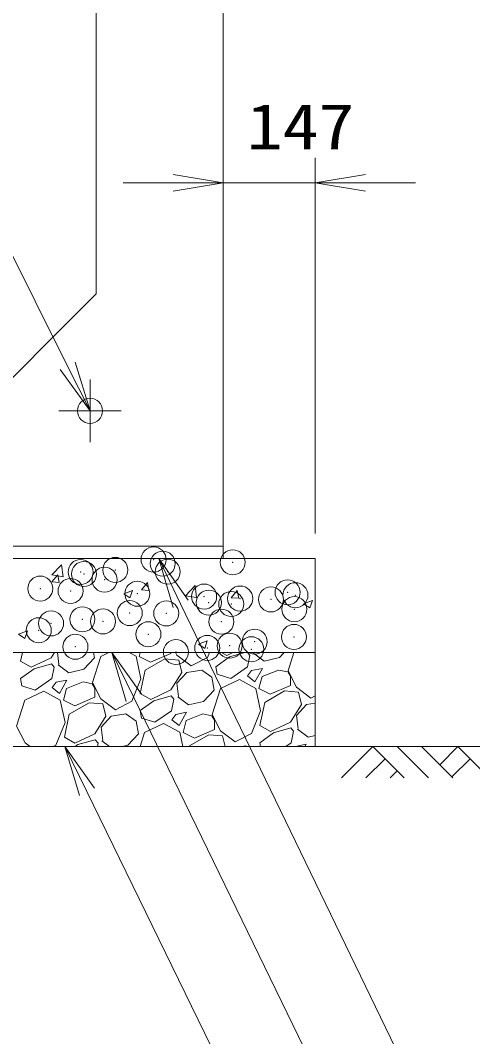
# Model space of a CAD drawing. Units: millimetres at full size; details may follow other scales. Extents: x -112800 to -79200, y 0 to 23760.
# Drawn here: x -88721 to -87998, y 6271 to 7893 of the extents above; entities that cross this region are included whole.
import ezdxf
from ezdxf.enums import TextEntityAlignment as Align

# ---------------------------------------------------------------- set-up
doc = ezdxf.new("R2010")
doc.units = ezdxf.units.MM
doc.header["$LTSCALE"] = 80.0044
doc.header["$PDMODE"] = 32
doc.header["$PDSIZE"] = 40
doc.linetypes.add('CHAIN', pattern=[18.5, 12, -1.5, 3.5, -1.5])
for name, color, linetype, lineweight in [('0_2', 4, 'Continuous', 13), ('寸法', 6, 'Continuous', 13), ('ﾊｯﾁﾝｸﾞ', 4, 'Continuous', 9)]:
    doc.layers.add(name, color=color, linetype=linetype, lineweight=lineweight)
doc.styles.add('ＭＳ ゴシック', font='')
doc.styles.get('ＭＳ ゴシック').set_extended_font_data('MS Gothic')

# ---------------------------------------------------------------- blocks, each defined once
blk = doc.blocks.new('open_arrow')
at = {"color": 0, "linetype": 'Continuous', "lineweight": -2}
blk.add_lwpolyline([(7.5, 1.25), (0, 0), (7.5, -1.25)], dxfattribs=at)

msp = doc.modelspace()

# ---------------------------------------------------------------- linework, layer by layer
at = {"layer": '0_2', "color": 2, "linetype": 'CHAIN'}
for p, q in [((-88610, 7220), (-88610, 7320)), ((-88560, 7270), (-88660, 7270))]:
    msp.add_line(p, q, dxfattribs=at)
at = {"layer": '0_2', "color": 3}
for points in [[(-92003, 7054), (-88397, 7054), (-88397, 9510), (-92003, 9510)], [(-91600, 7257), (-88800, 7257), (-88600, 7457), (-88600, 9107), (-88800, 9307), (-91600, 9307), (-91800, 9107), (-91800, 7457)]]:
    msp.add_lwpolyline(points, close=True, dxfattribs=at)
at = {"layer": '0_2'}
msp.add_lwpolyline([(-88250, 6734), (-87797, 6734), (-87797, 8734)], dxfattribs=at)
at = {"layer": '0_2', "color": 7}
for points in [[(-88397, 7054), (-90550, 7054), (-90550, 7034), (-88397, 7034)], [(-92150, 7034), (-92150, 6884), (-91900, 6884), (-91900, 6301), (-90400, 6301), (-90400, 6884), (-88250, 6884), (-88250, 7034), (-90550, 7034), (-90550, 6451), (-91750, 6451), (-91750, 7034)], [(-90400, 6884), (-88250, 6884), (-88250, 6734), (-90400, 6734)]]:
    msp.add_lwpolyline(points, close=True, dxfattribs=at)
at = {"layer": '0_2', "color": 3}
msp.add_circle((-88610, 7270), 20, dxfattribs=at)
at = {"layer": '寸法'}
for p, q in [((-88397, 7094), (-88397, 7674)), ((-88250, 7074), (-88250, 7674)), ((-88557, 7634), (-88090, 7634))]:
    msp.add_line(p, q, dxfattribs=at)
for points in [[(-88610, 7270), (-88645.78, 7341.55), (-88905, 7860), (-89678.33, 7860)], [(-88500, 7034), (-88465.16, 6961.99), (-88050, 6104), (-87356.67, 6104)], [(-88575, 6884), (-88540.02, 6812.05), (-88050, 5804), (-87016.67, 5804)], [(-88650, 6734), (-88614.93, 6662.1), (-88050, 5504), (-87596.67, 5504)]]:
    msp.add_lwpolyline(points, dxfattribs=at)
at = {"layer": 'ﾊｯﾁﾝｸﾞ'}
for p, q in [((-88670.89, 7007.93), (-88655.31, 7024.17)), ((-88653.13, 7005.15), (-88655.33, 7024.14)), ((-88671.12, 6996.76), (-88661.48, 7008.25)), ((-88671.12, 6996.76), (-88659.17, 6995.72)), ((-88670.91, 7007.9), (-88653.12, 7005.15)), ((-88659.17, 6995.72), (-88661.48, 7008.25)), ((-88527.67, 6984.21), (-88518.03, 6995.7)), ((-88515.72, 6983.17), (-88518.03, 6995.7)), ((-88556.05, 6977.93), (-88542.05, 6983.3)), ((-88546.11, 6971.22), (-88542.05, 6983.3)), ((-88527.67, 6984.21), (-88515.72, 6983.17)), ((-88457.44, 6974.83), (-88441.86, 6991.06)), ((-88439.68, 6972.04), (-88441.89, 6991.04)), ((-88384.22, 6971.66), (-88374.58, 6983.15)), ((-88372.26, 6970.62), (-88374.58, 6983.15)), ((-88556.05, 6977.93), (-88546.11, 6971.22)), ((-88457.46, 6974.8), (-88439.68, 6972.04)), ((-88384.22, 6971.66), (-88372.26, 6970.62)), ((-88268.63, 6961.91), (-88254.62, 6967.28)), ((-88268.63, 6961.91), (-88258.68, 6955.2)), ((-88258.68, 6955.2), (-88254.62, 6967.28)), ((-88724.1, 6913.42), (-88710.09, 6918.8)), ((-88724.1, 6913.42), (-88714.15, 6906.71)), ((-88714.15, 6906.71), (-88710.09, 6918.8)), ((-88436.67, 6897.4), (-88422.67, 6902.78)), ((-88436.67, 6897.4), (-88426.72, 6890.69)), ((-88426.72, 6890.69), (-88422.67, 6902.78)), ((-88720.9, 6870.12), (-88717.95, 6884)), ((-88666.95, 6884), (-88672.3, 6875.54)), ((-88659.75, 6865.01), (-88662.02, 6884)), ((-88602.67, 6875.33), (-88604.25, 6884)), ((-88579.65, 6884), (-88592.78, 6877.81)), ((-88536.35, 6878.06), (-88547.25, 6884)), ((-88529.63, 6884), (-88531.31, 6877.74)), ((-88513.21, 6868.79), (-88480.8, 6882.65)), ((-88480.8, 6882.65), (-88480.82, 6884)), ((-88473.25, 6884), (-88471.24, 6880.09)), ((-88422.08, 6876.14), (-88418.85, 6884)), ((-88391.53, 6879.23), (-88399.88, 6884)), ((-88381.48, 6884), (-88391.53, 6879.23)), ((-88362.49, 6884), (-88387, 6876.99)), ((-88354.54, 6879.56), (-88358.44, 6884)), ((-88348.48, 6883.06), (-88331.4, 6870.29)), ((-88347.27, 6883.76), (-88347.29, 6884)), ((-88307.29, 6876.13), (-88299.79, 6884)), ((-88284.28, 6884), (-88293.48, 6855)), ((-88704.01, 6860.47), (-88720.9, 6870.12)), ((-88672.3, 6875.54), (-88704.01, 6860.47)), ((-88671.74, 6866.17), (-88699.49, 6858.23)), ((-88667.03, 6860.81), (-88671.74, 6866.17)), ((-88619.78, 6857.37), (-88602.67, 6875.33)), ((-88592.78, 6877.81), (-88605.97, 6836.25)), ((-88528.55, 6842.15), (-88536.35, 6878.06)), ((-88531.31, 6877.74), (-88513.21, 6868.79)), ((-88521.83, 6855.72), (-88490.31, 6873.92)), ((-88490.31, 6873.92), (-88468.25, 6872.11)), ((-88471.24, 6880.09), (-88448.24, 6862.65)), ((-88468.25, 6872.11), (-88463.3, 6852.34)), ((-88448.24, 6862.65), (-88422.08, 6876.14)), ((-88387, 6876.99), (-88408.64, 6861.26)), ((-88354.54, 6879.56), (-88358.45, 6861.14)), ((-88331.4, 6870.29), (-88307.29, 6876.13)), ((-88699.49, 6858.23), (-88721.13, 6842.51)), ((-88667.03, 6860.81), (-88670.94, 6842.38)), ((-88660.97, 6864.31), (-88643.89, 6851.53)), ((-88643.89, 6851.53), (-88619.78, 6857.37)), ((-88529.66, 6818.87), (-88521.83, 6855.72)), ((-88463.3, 6852.34), (-88481.06, 6824.3)), ((-88471.04, 6834.94), (-88455.14, 6852.2)), ((-88455.14, 6852.2), (-88431.54, 6856.13)), ((-88431.54, 6856.13), (-88415.16, 6844.56)), ((-88406.68, 6849.46), (-88408.64, 6861.26)), ((-88384.94, 6842.61), (-88406.68, 6849.46)), ((-88358.45, 6861.14), (-88384.94, 6842.61)), ((-88351.83, 6855.27), (-88358.21, 6846.73)), ((-88334.48, 6858.82), (-88351.83, 6855.27)), ((-88346.37, 6837.4), (-88334.48, 6858.82)), ((-88308.59, 6855.98), (-88334.94, 6845.62)), ((-88293.99, 6853.09), (-88308.59, 6855.98)), ((-88289.79, 6845.82), (-88293.99, 6853.09)), ((-88293.48, 6855), (-88279.99, 6828.84)), ((-88719.16, 6830.71), (-88721.13, 6842.51)), ((-88670.94, 6842.38), (-88697.43, 6823.86)), ((-88664.32, 6836.51), (-88670.7, 6827.97)), ((-88646.97, 6840.06), (-88664.32, 6836.51)), ((-88658.85, 6818.65), (-88646.97, 6840.06)), ((-88621.08, 6837.22), (-88647.43, 6826.86)), ((-88606.48, 6834.34), (-88621.08, 6837.22)), ((-88602.28, 6827.06), (-88606.48, 6834.34)), ((-88605.97, 6836.25), (-88592.48, 6810.09)), ((-88543.32, 6806.14), (-88528.55, 6842.15)), ((-88468.51, 6813.76), (-88471.04, 6834.94)), ((-88411.42, 6824.09), (-88415.16, 6844.56)), ((-88371.04, 6840.94), (-88401.54, 6826.57)), ((-88345.1, 6826.82), (-88371.04, 6840.94)), ((-88358.21, 6846.73), (-88346.37, 6837.4)), ((-88334.94, 6845.62), (-88340.07, 6826.49)), ((-88289.55, 6831.4), (-88289.79, 6845.82)), ((-88697.43, 6823.86), (-88719.16, 6830.71)), ((-88683.53, 6822.18), (-88714.02, 6807.81)), ((-88657.59, 6808.06), (-88683.53, 6822.18)), ((-88670.7, 6827.97), (-88658.85, 6818.65)), ((-88647.43, 6826.86), (-88652.55, 6807.74)), ((-88602.04, 6812.65), (-88602.28, 6827.06)), ((-88512.77, 6809.23), (-88529.66, 6818.87)), ((-88481.06, 6824.3), (-88512.77, 6809.23)), ((-88428.54, 6806.13), (-88411.42, 6824.09)), ((-88401.54, 6826.57), (-88414.72, 6785)), ((-88337.3, 6790.91), (-88345.1, 6826.82)), ((-88340.07, 6826.49), (-88321.97, 6817.54)), ((-88330.59, 6804.48), (-88299.07, 6822.68)), ((-88321.97, 6817.54), (-88289.55, 6831.4)), ((-88299.07, 6822.68), (-88277.01, 6820.87)), ((-88279.99, 6828.84), (-88256.99, 6811.41)), ((-88277.01, 6820.87), (-88272.05, 6801.09)), ((-88714.03, 6807.81), (-88727.21, 6766.25)), ((-88649.79, 6772.15), (-88657.59, 6808.06)), ((-88652.55, 6807.74), (-88634.45, 6798.79)), ((-88643.08, 6785.72), (-88611.55, 6803.92)), ((-88634.45, 6798.79), (-88602.04, 6812.65)), ((-88611.55, 6803.92), (-88589.49, 6802.11)), ((-88592.48, 6810.09), (-88569.48, 6792.65)), ((-88589.49, 6802.11), (-88584.54, 6782.34)), ((-88569.48, 6792.65), (-88543.32, 6806.14)), ((-88508.25, 6806.99), (-88529.88, 6791.26)), ((-88480.5, 6814.93), (-88508.25, 6806.99)), ((-88475.78, 6809.56), (-88480.5, 6814.93)), ((-88475.78, 6809.56), (-88479.7, 6791.14)), ((-88469.72, 6813.06), (-88452.65, 6800.29)), ((-88452.65, 6800.29), (-88428.54, 6806.13)), ((-88338.41, 6767.63), (-88330.59, 6804.48)), ((-88272.05, 6801.09), (-88289.82, 6773.06)), ((-88279.79, 6783.69), (-88263.89, 6800.96)), ((-88263.89, 6800.96), (-88250, 6803.27)), ((-88256.99, 6811.41), (-88250, 6815.01)), ((-88650.9, 6748.87), (-88643.08, 6785.72)), ((-88576.38, 6782.2), (-88552.78, 6786.13)), ((-88552.78, 6786.13), (-88536.41, 6774.56)), ((-88527.92, 6779.46), (-88529.88, 6791.26)), ((-88479.7, 6791.14), (-88506.18, 6772.61)), ((-88473.07, 6785.27), (-88479.46, 6776.73)), ((-88455.72, 6788.82), (-88473.07, 6785.27)), ((-88467.61, 6767.4), (-88455.72, 6788.82)), ((-88429.84, 6785.98), (-88456.18, 6775.62)), ((-88415.24, 6783.09), (-88429.84, 6785.98)), ((-88414.72, 6785), (-88401.24, 6758.84)), ((-88352.08, 6754.89), (-88337.3, 6790.91)), ((-88277.27, 6762.52), (-88279.79, 6783.69)), ((-88664.56, 6736.14), (-88649.79, 6772.15)), ((-88584.54, 6782.34), (-88602.3, 6754.3)), ((-88592.28, 6764.94), (-88576.38, 6782.2)), ((-88532.67, 6754.09), (-88536.41, 6774.56)), ((-88506.18, 6772.61), (-88527.92, 6779.46)), ((-88492.28, 6770.94), (-88522.78, 6756.57)), ((-88466.35, 6756.82), (-88492.28, 6770.94)), ((-88479.46, 6776.73), (-88467.61, 6767.4)), ((-88456.18, 6775.62), (-88461.31, 6756.49)), ((-88411.04, 6775.82), (-88415.24, 6783.09)), ((-88410.8, 6761.4), (-88411.04, 6775.82)), ((-88321.53, 6757.98), (-88338.41, 6767.63)), ((-88289.82, 6773.06), (-88321.53, 6757.98)), ((-88727.21, 6766.25), (-88713.72, 6740.09)), ((-88602.3, 6754.3), (-88634.01, 6739.23)), ((-88589.75, 6743.76), (-88592.28, 6764.94)), ((-88549.78, 6736.13), (-88532.67, 6754.09)), ((-88522.78, 6756.57), (-88529.94, 6734)), ((-88461.39, 6734), (-88466.35, 6756.82)), ((-88461.31, 6756.49), (-88443.21, 6747.54)), ((-88451.83, 6734.48), (-88420.31, 6752.68)), ((-88443.21, 6747.54), (-88410.8, 6761.4)), ((-88420.31, 6752.68), (-88398.25, 6750.87)), ((-88401.24, 6758.84), (-88378.24, 6741.41)), ((-88398.25, 6750.87), (-88394.03, 6734)), ((-88378.24, 6741.41), (-88352.08, 6754.89)), ((-88317, 6755.74), (-88338.64, 6740.02)), ((-88289.25, 6763.68), (-88317, 6755.74)), ((-88284.54, 6758.32), (-88289.25, 6763.68)), ((-88284.54, 6758.32), (-88288.45, 6739.9)), ((-88278.48, 6761.82), (-88261.4, 6749.05)), ((-88261.4, 6749.05), (-88250, 6751.81)), ((-88713.72, 6740.09), (-88705.7, 6734)), ((-88668.71, 6734), (-88664.56, 6736.14)), ((-88634.01, 6739.23), (-88650.9, 6748.87)), ((-88629.49, 6736.99), (-88633.6, 6734)), ((-88601.74, 6744.93), (-88629.49, 6736.99)), ((-88597.03, 6739.56), (-88601.74, 6744.93)), ((-88597.03, 6739.56), (-88598.21, 6734)), ((-88590.97, 6743.06), (-88578.85, 6734)), ((-88558.57, 6734), (-88549.78, 6736.13)), ((-88366.84, 6734), (-88361.54, 6734.88)), ((-88361.54, 6734.88), (-88360.29, 6734)), ((-88337.64, 6734), (-88338.64, 6740.02)), ((-88288.45, 6739.9), (-88296.88, 6734)), ((-88264.48, 6737.57), (-88281.83, 6734.02)), ((-88266.46, 6734), (-88264.48, 6737.57)), ((-88451.94, 6734), (-88451.83, 6734.48)), ((-88281.83, 6734.02), (-88281.84, 6734)), ((-88207.88, 6684), (-88157.88, 6734)), ((-88157.88, 6734), (-88107.88, 6684)), ((-88118.99, 6734), (-88068.99, 6684)), ((-88080.1, 6734), (-88030.1, 6684)), ((-88051.05, 6704.95), (-88022, 6734)), ((-88022, 6734), (-87972, 6684)), ((-88168.99, 6684), (-88138.44, 6714.55)), ((-88031.61, 6685.5), (-88002.56, 6714.55)), ((-88130.1, 6684), (-88118.99, 6695.11))]:
    msp.add_line(p, q, dxfattribs=at)
for p in [(-88508.38, 7032.58), (-88493.79, 7025.95), (-88381.9, 7028.11), (-88625.01, 7012.56), (-88619.61, 7009.38), (-88569.54, 7015.98), (-88485.78, 7013.11), (-88586.8, 7000.31), (-88689.48, 6986.23), (-88641.11, 6982.4), (-88534.35, 6977.89), (-88294.28, 6980.26), (-88281.64, 6975.61), (-88427.58, 6973.38), (-88420.1, 6963.69), (-88384.33, 6961.53), (-88370.03, 6970.29), (-88320.82, 6968.87), (-88546.41, 6947.06), (-88488.21, 6946.53), (-88283.36, 6953.29), (-88672.22, 6930.5), (-88622.15, 6937.09), (-88589.23, 6933.73), (-88400, 6933.27), (-88691.92, 6919.65), (-88516.63, 6913.25), (-88633.27, 6893.23), (-88386.76, 6894.95), (-88346.9, 6901.38), (-88284.08, 6909.03), (-88472.71, 6884.81), (-88422.64, 6891.4), (-88352.07, 6889.36)]:
    msp.add_point(p, dxfattribs=at)

# ---------------------------------------------------------------- block references
at = {"layer": '寸法', "xscale": 10.7, "yscale": 10.7}
for p, rotation in [((-88397, 7634), 180), ((-88610, 7270), 116.6), ((-88500, 7034), 295.8), ((-88575, 6884), 295.9), ((-88650, 6734), 296)]:
    msp.add_blockref('open_arrow', p, dxfattribs=dict(at, rotation=rotation))
msp.add_blockref('open_arrow', (-88250, 7634), dxfattribs=at)

# ---------------------------------------------------------------- texts
at = {"layer": '寸法', "style": 'ＭＳ ゴシック', "width": 1.15}
msp.add_text('147', height=73.31, dxfattribs=at).set_placement((-88273.5, 7724), align=Align.MIDDLE_CENTER)

doc.saveas('drawing.dxf')
